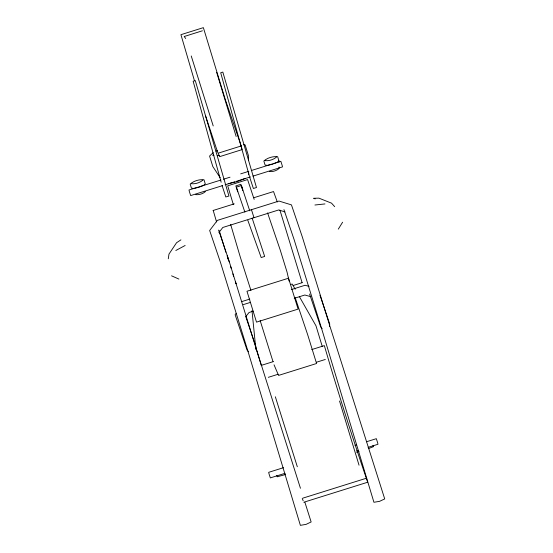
<?xml version="1.0" encoding="UTF-8"?>
<svg xmlns="http://www.w3.org/2000/svg" width="553" height="553" viewBox="0 0 553 553"><rect width="100%" height="100%" fill="white"/><g stroke="black" fill="none" stroke-linecap="round" stroke-linejoin="round"><path stroke-width="0.83" d="M255.818 349.455L256.087 347.166L245.781 316.703M329.47 326.374L329.733 324.086L319.966 295.205M168.285 258.79L168.976 254.104L176.552 242.746L180.921 239.864M342.611 222.209L338.298 229.129M218.898 232.592L222.804 227.47L278.671 209.96L284.961 211.896M236.193 313.357L235.108 314.698L247.046 349.994L248.504 351.743M245.878 316.434L249.078 312.48L253.156 311.208M213.181 152.649L209.573 156.05L212.815 166.529L220.149 177.644M202.868 180.112C199.875 182.815 195.299 184.135 191.303 183.734M205.384 191.608C202.882 193.868 199.052 194.974 195.714 194.642M276.521 157.031C273.521 159.734 268.945 161.061 264.949 160.66M272.539 164.2L267.493 165.354L265.087 165.084L263.829 161.013C267.403 157.778 272.871 156.202 277.641 156.679L278.899 160.757L277.267 162.292L273.327 163.882M175.819 250.502L185.144 245.477M216.064 151.163L217.585 150.547M198.886 187.28L203.615 185.373L205.253 183.831L203.995 179.76C199.218 179.276 193.75 180.859 190.177 184.087L191.435 188.158L193.847 188.435L198.05 187.467M244.986 178.495L237.244 181.612L228.161 183.693M241.613 301.648L249.797 299.083M302.111 282.694L279.922 210.105M202.439 30.788L184.19 36.505L185.704 38.51M218.76 152.994L241.205 145.964L225.147 99.056L203.373 27.65L180.928 34.68L194.442 80.683M220.986 180.008L189.002 189.997L189.347 191.483L190.661 195.582L222.645 185.594M223.447 179.241L230.007 177.195M240.666 173.863L248.864 171.299M251.325 170.531L280.848 161.31L282.161 165.409L282.507 166.895L252.984 176.117M225.106 184.826L234.942 181.75M236.587 181.239L250.523 176.884M249.742 210.811L241.398 185.573L236.359 187.149L244.882 212.11M212.953 210.534L234.237 203.863M253.889 197.711L273.535 191.552L277.316 201.983M290.601 284.532L292.226 284.021L295.198 289.247M293.111 285.521L302.194 282.666M243.251 304.641L250.523 302.36M291.327 289.572L305.062 285.272L309.044 286.371M294.237 298.33L304.834 295.012L310.841 296.671M261.313 365.374L273.604 361.524M311.747 349.572L324.355 345.618C337.731 391.483 352.268 437.07 367.683 482.23L303.825 502.242M268.295 377.333L278.069 374.27M316.357 362.27L325.316 359.464M283.482 467.693L268.689 472.317L269.007 473.81L270.32 477.91L285.113 473.292M354.971 445.359L356.609 444.84M366.473 441.764L376.33 438.681L377.644 442.78L377.962 444.273L368.104 447.356M356.595 450.951L358.24 450.439M285.472 474.55L277.267 476.783L276.714 475.497M356.595 452.264L359.042 451.497M368.851 448.428L373.531 446.624L372.985 445.331M302.864 498.142L366.729 478.131M217.661 155.732L219.334 155.345M314.927 205.011L324.97 203.933M243.576 144.734L245.124 144.907L248.366 155.393L248.449 160.398M212.47 155.144L213.949 155.31M269.359 171.561C272.705 171.9 276.528 170.794 279.03 168.534L279.009 166.978M315.162 198.907L313.606 198.285L318.901 198.147L331.544 203.165L334.676 206.656M178.889 279.071L171.548 275.816M322.157 328.669L320.699 326.92L309.583 294.051M251.456 209.691L254 217.688M299.443 296.719L315.998 325.848L322.24 346.392M274.039 364.814L278.56 375.411L316.572 363.501L307.703 334.8L295.178 297.659M302.256 498.571L303.196 500.769M247.792 220.225L261.175 257.532L264.659 256.44L252.161 218.145M267.576 212.912L280.205 249.949L287.048 272.104L289.136 281.138M283.945 209.601L294.106 239.567L321.487 328.157L373.925 502.276L379.579 501.343L384.715 498.924L329.719 325.599L302.318 236.947L291.445 204.88L279.002 201.057L217.377 220.371L209.656 230.504L220.529 262.578L247.938 351.224L300.376 525.35L306.12 524.362L311.139 521.949L304.883 502.235M218.608 230.069L228.762 260.041L256.15 348.625L300.452 488.271M254.166 199.37L247.585 179.559L227.698 185.822L233.373 204.665M249.624 177.022L253.378 188.476L256.474 187.522L222.831 72.084L220.695 72.74L249.396 176.193M222.071 185.525L225.824 196.979L228.928 196.025L195.285 80.586L193.142 81.243L221.159 182.214M250.938 290.443L240.251 256.924L230.663 224.483M237.749 191.808L235.827 185.898L240.866 184.315L242.795 190.26L241.398 185.573M205.64 116.144L217.377 151.418L219.617 156.658L242.055 149.621L241.205 145.964M260.159 320.588L272.871 361.206M235.585 282.196L236.096 283.793M229.219 261.887L227.207 255.769L227.435 256.841M235.357 282.023L235.868 283.648M339.535 401.015L359.035 465.191M216.658 72.339L236.159 136.515M191.241 55.971L213.209 125.925M275.346 396.798L297.314 466.753M219.258 230.795L224.781 248.65M232.854 273.846L233.608 276.3M225.002 249.362L225.866 252.209M256.067 348.196L261.23 365.263M227.656 257.574L228.32 259.772M216.562 221.953L213.34 210.887M230.691 266.608L231.202 268.378M252.009 310.703L255.41 344.83M278.899 160.757L278.926 162.312M248.663 172.902L248.691 174.575M288.542 278.207L246.97 291.237L256.516 322.136L298.095 309.106L288.542 278.207"/></g></svg>
